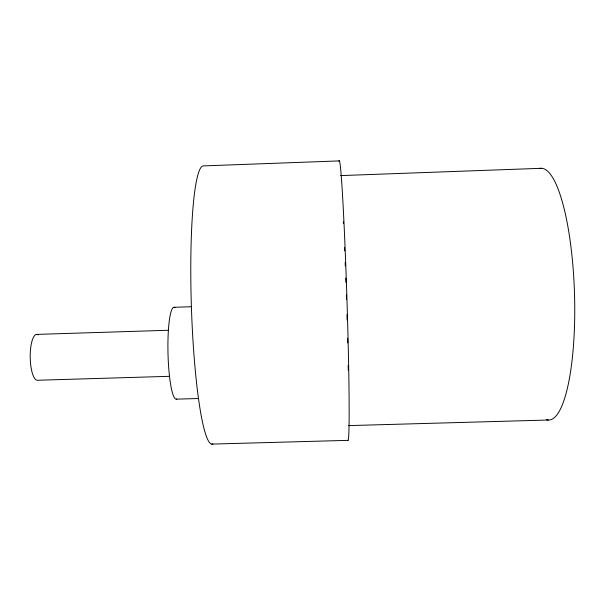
<?xml version="1.0" encoding="UTF-8"?>
<svg xmlns="http://www.w3.org/2000/svg" width="605" height="605" viewBox="0 0 605 605"><rect width="100%" height="100%" fill="white"/><g stroke="black" fill="none" stroke-linecap="round" stroke-linejoin="round"><path stroke-width="0.91" d="M339.133 160.907L203.22 165.914A139.173 16.358 88.2 0 0 191.452 308.444A139.173 16.358 88.2 0 0 212.839 443.979M340.486 175.601L541.256 168.311M174.058 307.279L191.044 306.735M36.481 334.406L168.084 330.277M169.597 376.318L38.024 380.235A22.975 6.874 89.1 0 1 30.205 355.823A22.975 6.874 89.1 0 1 38.274 334.943M176.342 399.156L198.455 398.514M348.412 425.61L548.319 420.021M211.803 444.093L348.185 440.349M338.929 161.187A139.815 3.373 88.2 0 1 346.945 299.036A139.815 3.373 88.2 0 1 347.966 440.274M176.781 398.998A45.957 7.086 88.6 0 1 167.971 352.118A45.957 7.086 88.6 0 1 174.958 307.695M343.33 221.785A125.084 3.017 88.2 0 1 343.421 223.495M344.532 247.263A125.084 3.017 88.2 0 1 344.691 250.848M345.168 262.494A125.084 3.017 88.2 0 1 345.304 265.905M345.765 278.066A125.084 3.017 88.2 0 1 345.924 282.482M346.355 294.953A125.084 3.017 88.2 0 1 346.499 299.43M346.967 314.623A125.084 3.017 88.2 0 1 347.119 319.947M347.603 338.187A125.084 3.017 88.2 0 1 347.716 342.869M348.185 365.375A125.084 3.017 88.2 0 1 348.261 370.018M539.395 168.53A125.931 29.524 88.2 0 1 574.553 295.399A125.931 29.524 88.2 0 1 546.451 419.651"/></g></svg>
